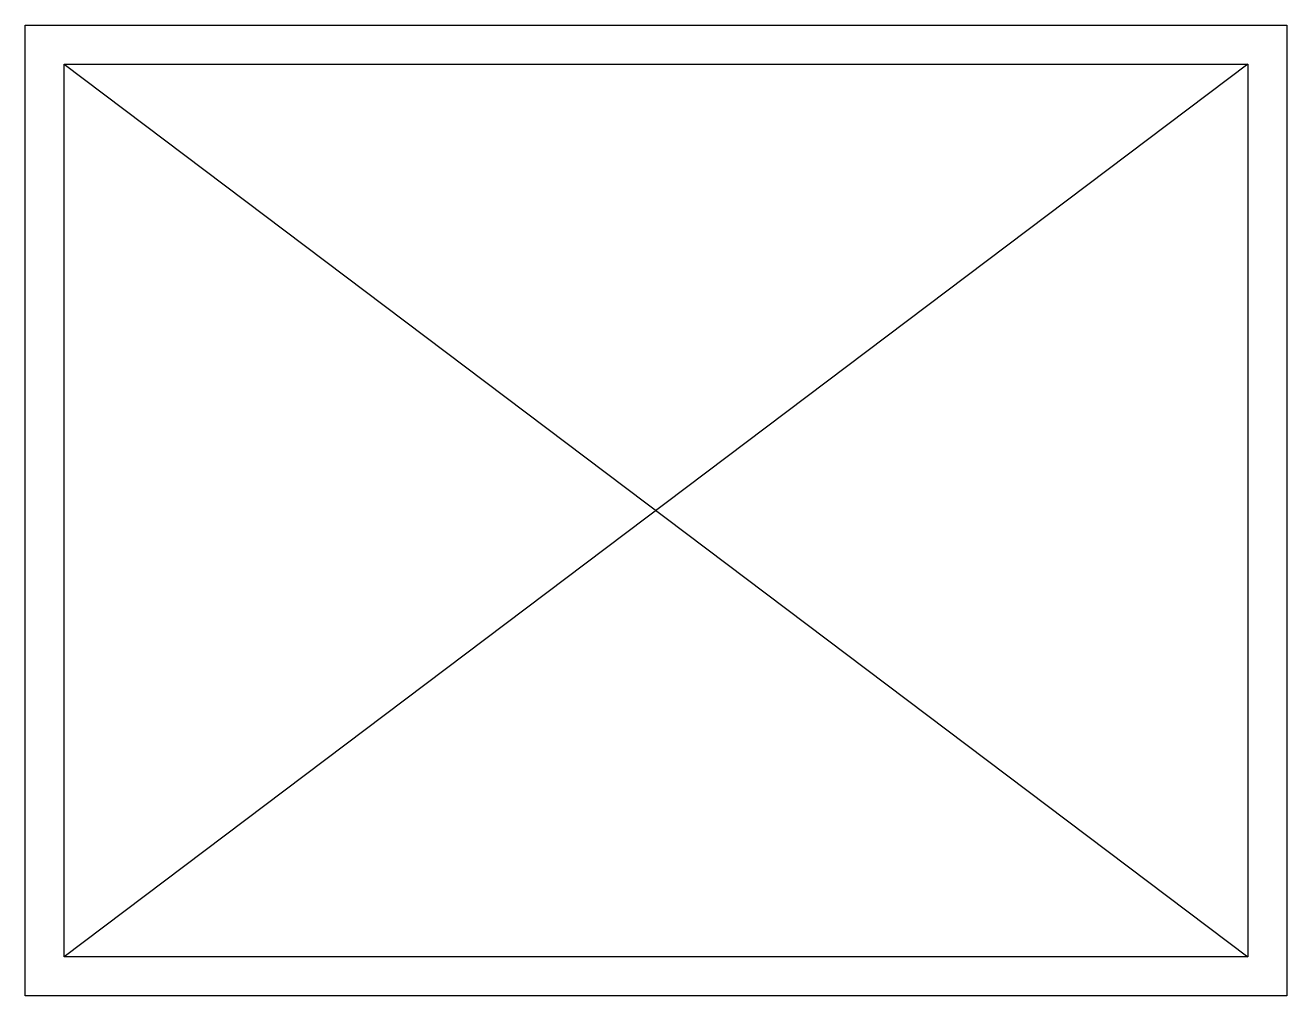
# Model space of a CAD drawing. Extents: x 11.397 to 12.047, y -11.281 to -10.781.
import ezdxf

# ---------------------------------------------------------------- set-up
doc = ezdxf.new("R2010")
doc.units = 0
doc.layers.get('0').update_dxf_attribs({"linetype": 'CONTINUOUS'})

msp = doc.modelspace()

# ---------------------------------------------------------------- linework, layer by layer
at = {"color": 0}
for p, q in [((12.02714, -10.80077), (11.41714, -11.26077)), ((11.41714, -10.80077), (12.02714, -11.26077))]:
    msp.add_line(p, q, dxfattribs=at)
for points in [[(11.39714, -10.78077), (12.04714, -10.78077), (12.04714, -11.28077), (11.39714, -11.28077)], [(11.41714, -10.80077), (12.02714, -10.80077), (12.02714, -11.26077), (11.41714, -11.26077)]]:
    msp.add_lwpolyline(points, close=True, dxfattribs=at)

doc.saveas('drawing.dxf')
